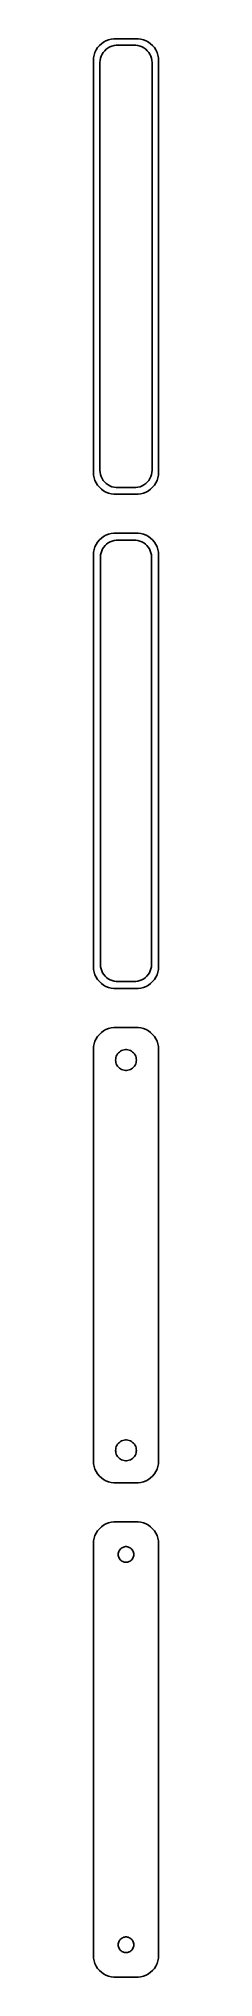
# Model space of a CAD drawing. Header units: metres. Extents: x -8 to 8, y 290 to 736.
import ezdxf

# ---------------------------------------------------------------- set-up
doc = ezdxf.new("R2010")
doc.units = ezdxf.units.M

msp = doc.modelspace()

# ---------------------------------------------------------------- linework, layer by layer
for p, q in [((-7.14888, 733.341), (-7.34291, 732.743)), ((-6.88153, 733.909), (-7.14888, 733.341)), ((-6.54507, 734.439), (-6.88153, 733.909)), ((-6.14484, 734.923), (-6.54507, 734.439)), ((-5.68712, 735.353), (-6.14484, 734.923)), ((-5.17912, 735.722), (-5.68712, 735.353)), ((-5.50522, 732.927), (-5.23605, 733.351)), ((-5.23605, 733.351), (-4.91586, 733.738)), ((-4.62889, 736.024), (-5.17912, 735.722)), ((-4.91586, 733.738), (-4.54968, 734.082)), ((-4.04507, 736.255), (-4.62889, 736.024)), ((-4.54968, 734.082), (-4.1433, 734.377)), ((-4.1433, 734.377), (-3.70311, 734.619)), ((-3.4369, 736.411), (-4.04507, 736.255)), ((-3.70311, 734.619), (-3.23605, 734.804)), ((-2.81395, 736.49), (-3.4369, 736.411)), ((-3.23605, 734.804), (-2.74951, 734.929)), ((2.81395, 736.49), (-2.81395, 736.49)), ((-2.74951, 734.929), (-2.25116, 734.992)), ((-2.25116, 734.992), (2.25116, 734.992)), ((2.25116, 734.992), (2.74951, 734.929)), ((2.74951, 734.929), (3.23605, 734.804)), ((3.4369, 736.411), (2.81395, 736.49)), ((3.23605, 734.804), (3.70311, 734.619)), ((4.04507, 736.255), (3.4369, 736.411)), ((3.70311, 734.619), (4.1433, 734.377)), ((4.62889, 736.024), (4.04507, 736.255)), ((4.1433, 734.377), (4.54968, 734.082)), ((4.54968, 734.082), (4.91586, 733.738)), ((5.17912, 735.722), (4.62889, 736.024)), ((4.91586, 733.738), (5.23605, 733.351)), ((5.68712, 735.353), (5.17912, 735.722)), ((5.23605, 733.351), (5.50522, 732.927)), ((6.14484, 734.923), (5.68712, 735.353)), ((6.54507, 734.439), (6.14484, 734.923)), ((6.88153, 733.909), (6.54507, 734.439)), ((7.14888, 733.341), (6.88153, 733.909)), ((7.34291, 732.743), (7.14888, 733.341)), ((-7.46057, 732.127), (-7.5, 731.5)), ((-7.5, 731.5), (-7.5, 636.5)), ((-7.34291, 732.743), (-7.46057, 732.127)), ((-6, 731), (-5.96844, 731.501)), ((-6, 637), (-6, 731)), ((-5.96844, 731.501), (-5.87433, 731.995)), ((-5.87433, 731.995), (-5.7191, 732.472)), ((-5.7191, 732.472), (-5.50522, 732.927)), ((5.50522, 732.927), (5.7191, 732.472)), ((5.7191, 732.472), (5.87433, 731.995)), ((5.87433, 731.995), (5.96844, 731.501)), ((5.96844, 731.501), (6, 731)), ((6, 731), (6, 637)), ((7.46057, 732.127), (7.34291, 732.743)), ((7.5, 731.5), (7.46057, 732.127)), ((7.5, 636.5), (7.5, 731.5)), ((-7.5, 636.5), (-7.46057, 635.873)), ((-7.46057, 635.873), (-7.34291, 635.257)), ((-7.34291, 635.257), (-7.14888, 634.659)), ((-5.96844, 636.499), (-6, 637)), ((-5.87433, 636.005), (-5.96844, 636.499)), ((-5.7191, 635.528), (-5.87433, 636.005)), ((-5.50522, 635.073), (-5.7191, 635.528)), ((-5.23605, 634.649), (-5.50522, 635.073)), ((5.50522, 635.073), (5.23605, 634.649)), ((5.7191, 635.528), (5.50522, 635.073)), ((5.87433, 636.005), (5.7191, 635.528)), ((5.96844, 636.499), (5.87433, 636.005)), ((6, 637), (5.96844, 636.499)), ((7.14888, 634.659), (7.34291, 635.257)), ((7.34291, 635.257), (7.46057, 635.873)), ((7.46057, 635.873), (7.5, 636.5)), ((-7.14888, 634.659), (-6.88153, 634.091)), ((-6.88153, 634.091), (-6.54507, 633.561)), ((-6.54507, 633.561), (-6.14484, 633.077)), ((-6.14484, 633.077), (-5.68712, 632.647)), ((-5.68712, 632.647), (-5.17912, 632.278)), ((-4.91586, 634.262), (-5.23605, 634.649)), ((-5.17912, 632.278), (-4.62889, 631.976)), ((-4.54968, 633.918), (-4.91586, 634.262)), ((-4.62889, 631.976), (-4.04507, 631.745)), ((-4.1433, 633.623), (-4.54968, 633.918)), ((-3.70311, 633.381), (-4.1433, 633.623)), ((-4.04507, 631.745), (-3.4369, 631.589)), ((-3.23605, 633.196), (-3.70311, 633.381)), ((-3.4369, 631.589), (-2.81395, 631.51)), ((-2.74951, 633.071), (-3.23605, 633.196)), ((-2.81395, 631.51), (2.81395, 631.51)), ((-2.25116, 633.008), (-2.74951, 633.071)), ((2.25116, 633.008), (-2.25116, 633.008)), ((2.74951, 633.071), (2.25116, 633.008)), ((3.23605, 633.196), (2.74951, 633.071)), ((2.81395, 631.51), (3.4369, 631.589)), ((3.70311, 633.381), (3.23605, 633.196)), ((3.4369, 631.589), (4.04507, 631.745)), ((4.1433, 633.623), (3.70311, 633.381)), ((4.04507, 631.745), (4.62889, 631.976)), ((4.54968, 633.918), (4.1433, 633.623)), ((4.91586, 634.262), (4.54968, 633.918)), ((4.62889, 631.976), (5.17912, 632.278)), ((5.23605, 634.649), (4.91586, 634.262)), ((5.17912, 632.278), (5.68712, 632.647)), ((5.68712, 632.647), (6.14484, 633.077)), ((6.14484, 633.077), (6.54507, 633.561)), ((6.54507, 633.561), (6.88153, 634.091)), ((6.88153, 634.091), (7.14888, 634.659)), ((-5.68712, 621.353), (-6.14484, 620.923)), ((-5.17912, 621.722), (-5.68712, 621.353)), ((-4.62889, 622.024), (-5.17912, 621.722)), ((-4.04507, 622.255), (-4.62889, 622.024)), ((-3.4369, 622.411), (-4.04507, 622.255)), ((-2.81395, 622.49), (-3.4369, 622.411)), ((2.81395, 622.49), (-2.81395, 622.49)), ((3.4369, 622.411), (2.81395, 622.49)), ((4.04507, 622.255), (3.4369, 622.411)), ((4.62889, 622.024), (4.04507, 622.255)), ((5.17912, 621.722), (4.62889, 622.024)), ((5.68712, 621.353), (5.17912, 621.722)), ((6.14484, 620.923), (5.68712, 621.353)), ((-7.46057, 618.127), (-7.5, 617.5)), ((-7.5, 617.5), (-7.5, 522.5)), ((-7.34291, 618.743), (-7.46057, 618.127)), ((-7.14888, 619.341), (-7.34291, 618.743)), ((-6.88153, 619.909), (-7.14888, 619.341)), ((-6.54507, 620.439), (-6.88153, 619.909)), ((-6.14484, 620.923), (-6.54507, 620.439)), ((-5.87262, 617), (-5.84209, 617.485)), ((-5.87262, 523), (-5.87262, 617)), ((-5.84209, 617.485), (-5.75096, 617.963)), ((-5.75096, 617.963), (-5.60068, 618.426)), ((-5.60068, 618.426), (-5.3936, 618.866)), ((-5.3936, 618.866), (-5.13301, 619.276)), ((-5.13301, 619.276), (-4.82301, 619.651)), ((-4.82301, 619.651), (-4.46851, 619.984)), ((-4.46851, 619.984), (-4.07506, 620.27)), ((-4.07506, 620.27), (-3.64888, 620.504)), ((-3.64888, 620.504), (-3.1967, 620.683)), ((-3.1967, 620.683), (-2.72565, 620.804)), ((-2.72565, 620.804), (-2.24316, 620.865)), ((-2.24316, 620.865), (2.24316, 620.865)), ((2.24316, 620.865), (2.72565, 620.804)), ((2.72565, 620.804), (3.1967, 620.683)), ((3.1967, 620.683), (3.64888, 620.504)), ((3.64888, 620.504), (4.07506, 620.27)), ((4.07506, 620.27), (4.46851, 619.984)), ((4.46851, 619.984), (4.82301, 619.651)), ((4.82301, 619.651), (5.13301, 619.276)), ((5.13301, 619.276), (5.3936, 618.866)), ((5.3936, 618.866), (5.60068, 618.426)), ((5.60068, 618.426), (5.75096, 617.963)), ((5.75096, 617.963), (5.84209, 617.485)), ((5.84209, 617.485), (5.87262, 617)), ((5.87262, 617), (5.87262, 523)), ((6.54507, 620.439), (6.14484, 620.923)), ((6.88153, 619.909), (6.54507, 620.439)), ((7.14888, 619.341), (6.88153, 619.909)), ((7.34291, 618.743), (7.14888, 619.341)), ((7.46057, 618.127), (7.34291, 618.743)), ((7.5, 617.5), (7.46057, 618.127)), ((7.5, 522.5), (7.5, 617.5)), ((-5.84209, 522.515), (-5.87262, 523)), ((5.87262, 523), (5.84209, 522.515)), ((-7.5, 522.5), (-7.46057, 521.873)), ((-7.46057, 521.873), (-7.34291, 521.257)), ((-7.34291, 521.257), (-7.14888, 520.659)), ((-7.14888, 520.659), (-6.88153, 520.091)), ((-6.88153, 520.091), (-6.54507, 519.561)), ((-6.54507, 519.561), (-6.14484, 519.077)), ((-6.14484, 519.077), (-5.68712, 518.647)), ((-5.75096, 522.037), (-5.84209, 522.515)), ((-5.60068, 521.574), (-5.75096, 522.037)), ((-5.68712, 518.647), (-5.17912, 518.278)), ((-5.3936, 521.134), (-5.60068, 521.574)), ((-5.13301, 520.724), (-5.3936, 521.134)), ((-4.82301, 520.349), (-5.13301, 520.724)), ((-4.46851, 520.016), (-4.82301, 520.349)), ((-4.07506, 519.73), (-4.46851, 520.016)), ((-3.64888, 519.496), (-4.07506, 519.73)), ((-3.1967, 519.317), (-3.64888, 519.496)), ((-2.72565, 519.196), (-3.1967, 519.317)), ((-2.24316, 519.135), (-2.72565, 519.196)), ((2.24316, 519.135), (-2.24316, 519.135)), ((2.72565, 519.196), (2.24316, 519.135)), ((3.1967, 519.317), (2.72565, 519.196)), ((3.64888, 519.496), (3.1967, 519.317)), ((4.07506, 519.73), (3.64888, 519.496)), ((4.46851, 520.016), (4.07506, 519.73)), ((4.82301, 520.349), (4.46851, 520.016)), ((5.13301, 520.724), (4.82301, 520.349)), ((5.3936, 521.134), (5.13301, 520.724)), ((5.17912, 518.278), (5.68712, 518.647)), ((5.60068, 521.574), (5.3936, 521.134)), ((5.75096, 522.037), (5.60068, 521.574)), ((5.68712, 518.647), (6.14484, 519.077)), ((5.84209, 522.515), (5.75096, 522.037)), ((6.14484, 519.077), (6.54507, 519.561)), ((6.54507, 519.561), (6.88153, 520.091)), ((6.88153, 520.091), (7.14888, 520.659)), ((7.14888, 520.659), (7.34291, 521.257)), ((7.34291, 521.257), (7.46057, 521.873)), ((7.46057, 521.873), (7.5, 522.5)), ((-5.17912, 518.278), (-4.62889, 517.976)), ((-4.62889, 517.976), (-4.04507, 517.745)), ((-4.04507, 517.745), (-3.4369, 517.589)), ((-3.4369, 517.589), (-2.81395, 517.51)), ((-2.81395, 517.51), (2.81395, 517.51)), ((2.81395, 517.51), (3.4369, 517.589)), ((3.4369, 517.589), (4.04507, 517.745)), ((4.04507, 517.745), (4.62889, 517.976)), ((4.62889, 517.976), (5.17912, 518.278)), ((-7.14888, 505.341), (-7.34291, 504.743)), ((-6.88153, 505.909), (-7.14888, 505.341)), ((-6.54507, 506.439), (-6.88153, 505.909)), ((-6.14484, 506.923), (-6.54507, 506.439)), ((-5.68712, 507.353), (-6.14484, 506.923)), ((-5.17912, 507.722), (-5.68712, 507.353)), ((-4.62889, 508.024), (-5.17912, 507.722)), ((-4.04507, 508.255), (-4.62889, 508.024)), ((-3.4369, 508.411), (-4.04507, 508.255)), ((-2.81395, 508.49), (-3.4369, 508.411)), ((2.81395, 508.49), (-2.81395, 508.49)), ((3.4369, 508.411), (2.81395, 508.49)), ((4.04507, 508.255), (3.4369, 508.411)), ((4.62889, 508.024), (4.04507, 508.255)), ((5.17912, 507.722), (4.62889, 508.024)), ((5.68712, 507.353), (5.17912, 507.722)), ((6.14484, 506.923), (5.68712, 507.353)), ((6.54507, 506.439), (6.14484, 506.923)), ((6.88153, 505.909), (6.54507, 506.439)), ((7.14888, 505.341), (6.88153, 505.909)), ((7.34291, 504.743), (7.14888, 505.341)), ((-7.46057, 504.127), (-7.5, 503.5)), ((-7.5, 503.5), (-7.5, 408.5)), ((-7.34291, 504.743), (-7.46057, 504.127)), ((-2.39999, 501), (-2.38107, 501.301)), ((-2.38107, 500.699), (-2.39999, 501)), ((-2.38107, 501.301), (-2.32458, 501.597)), ((-2.32458, 500.403), (-2.38107, 500.699)), ((-2.32458, 501.597), (-2.23146, 501.883)), ((-2.23146, 501.883), (-2.10313, 502.156)), ((-2.10313, 502.156), (-1.94164, 502.411)), ((-1.94164, 502.411), (-1.74951, 502.643)), ((-1.74951, 502.643), (-1.52982, 502.849)), ((-1.52982, 502.849), (-1.28598, 503.026)), ((-1.28598, 503.026), (-1.02187, 503.172)), ((-1.02187, 503.172), (-0.741638, 503.283)), ((-0.741638, 503.283), (-0.449707, 503.357)), ((-0.449707, 503.357), (-0.150696, 503.395)), ((-0.150696, 503.395), (0.150696, 503.395)), ((0.150696, 503.395), (0.449707, 503.357)), ((0.449707, 503.357), (0.741638, 503.283)), ((0.741638, 503.283), (1.02187, 503.172)), ((1.02187, 503.172), (1.28598, 503.026)), ((1.28598, 503.026), (1.52982, 502.849)), ((1.52982, 502.849), (1.74951, 502.643)), ((1.74951, 502.643), (1.94164, 502.411)), ((1.94164, 502.411), (2.10313, 502.156)), ((2.10313, 502.156), (2.23146, 501.883)), ((2.23146, 501.883), (2.32458, 501.597)), ((2.32458, 501.597), (2.38107, 501.301)), ((2.38107, 500.699), (2.32458, 500.403)), ((2.38107, 501.301), (2.39999, 501)), ((2.39999, 501), (2.38107, 500.699)), ((7.46057, 504.127), (7.34291, 504.743)), ((7.5, 503.5), (7.46057, 504.127)), ((7.5, 408.5), (7.5, 503.5)), ((-2.23146, 500.117), (-2.32458, 500.403)), ((-2.10313, 499.844), (-2.23146, 500.117)), ((-1.94164, 499.589), (-2.10313, 499.844)), ((-1.74951, 499.357), (-1.94164, 499.589)), ((-1.52982, 499.151), (-1.74951, 499.357)), ((-1.28598, 498.974), (-1.52982, 499.151)), ((-1.02187, 498.828), (-1.28598, 498.974)), ((-0.741638, 498.717), (-1.02187, 498.828)), ((-0.449707, 498.643), (-0.741638, 498.717)), ((-0.150696, 498.605), (-0.449707, 498.643)), ((0.150696, 498.605), (-0.150696, 498.605)), ((0.449707, 498.643), (0.150696, 498.605)), ((0.741638, 498.717), (0.449707, 498.643)), ((1.02187, 498.828), (0.741638, 498.717)), ((1.28598, 498.974), (1.02187, 498.828)), ((1.52982, 499.151), (1.28598, 498.974)), ((1.74951, 499.357), (1.52982, 499.151)), ((1.94164, 499.589), (1.74951, 499.357)), ((2.10313, 499.844), (1.94164, 499.589)), ((2.23146, 500.117), (2.10313, 499.844)), ((2.32458, 500.403), (2.23146, 500.117)), ((-2.39999, 411), (-2.38107, 411.301)), ((-2.38107, 411.301), (-2.32458, 411.597)), ((-2.32458, 411.597), (-2.23146, 411.883)), ((-2.23146, 411.883), (-2.10313, 412.156)), ((-2.10313, 412.156), (-1.94164, 412.411)), ((-1.94164, 412.411), (-1.74951, 412.643)), ((-1.74951, 412.643), (-1.52982, 412.849)), ((-1.52982, 412.849), (-1.28598, 413.026)), ((-1.28598, 413.026), (-1.02187, 413.172)), ((-1.02187, 413.172), (-0.741638, 413.283)), ((-0.741638, 413.283), (-0.449707, 413.357)), ((-0.449707, 413.357), (-0.150696, 413.395)), ((-0.150696, 413.395), (0.150696, 413.395)), ((0.150696, 413.395), (0.449707, 413.357)), ((0.449707, 413.357), (0.741638, 413.283)), ((0.741638, 413.283), (1.02187, 413.172)), ((1.02187, 413.172), (1.28598, 413.026)), ((1.28598, 413.026), (1.52982, 412.849)), ((1.52982, 412.849), (1.74951, 412.643)), ((1.74951, 412.643), (1.94164, 412.411)), ((1.94164, 412.411), (2.10313, 412.156)), ((2.10313, 412.156), (2.23146, 411.883)), ((2.23146, 411.883), (2.32458, 411.597)), ((2.32458, 411.597), (2.38107, 411.301)), ((2.38107, 411.301), (2.39999, 411)), ((-7.5, 408.5), (-7.46057, 407.873)), ((-7.46057, 407.873), (-7.34291, 407.257)), ((-7.34291, 407.257), (-7.14888, 406.659)), ((-2.38107, 410.699), (-2.39999, 411)), ((-2.32458, 410.403), (-2.38107, 410.699)), ((-2.23146, 410.117), (-2.32458, 410.403)), ((-2.10313, 409.844), (-2.23146, 410.117)), ((-1.94164, 409.589), (-2.10313, 409.844)), ((-1.74951, 409.357), (-1.94164, 409.589)), ((-1.52982, 409.151), (-1.74951, 409.357)), ((-1.28598, 408.974), (-1.52982, 409.151)), ((-1.02187, 408.828), (-1.28598, 408.974)), ((-0.741638, 408.717), (-1.02187, 408.828)), ((-0.449707, 408.643), (-0.741638, 408.717)), ((-0.150696, 408.605), (-0.449707, 408.643)), ((0.150696, 408.605), (-0.150696, 408.605)), ((0.449707, 408.643), (0.150696, 408.605)), ((0.741638, 408.717), (0.449707, 408.643)), ((1.02187, 408.828), (0.741638, 408.717)), ((1.28598, 408.974), (1.02187, 408.828)), ((1.52982, 409.151), (1.28598, 408.974)), ((1.74951, 409.357), (1.52982, 409.151)), ((1.94164, 409.589), (1.74951, 409.357)), ((2.10313, 409.844), (1.94164, 409.589)), ((2.23146, 410.117), (2.10313, 409.844)), ((2.32458, 410.403), (2.23146, 410.117)), ((2.38107, 410.699), (2.32458, 410.403)), ((2.39999, 411), (2.38107, 410.699)), ((7.14888, 406.659), (7.34291, 407.257)), ((7.34291, 407.257), (7.46057, 407.873)), ((7.46057, 407.873), (7.5, 408.5)), ((-7.14888, 406.659), (-6.88153, 406.091)), ((-6.88153, 406.091), (-6.54507, 405.561)), ((-6.54507, 405.561), (-6.14484, 405.077)), ((-6.14484, 405.077), (-5.68712, 404.647)), ((-5.68712, 404.647), (-5.17912, 404.278)), ((-5.17912, 404.278), (-4.62889, 403.976)), ((-4.62889, 403.976), (-4.04507, 403.745)), ((-4.04507, 403.745), (-3.4369, 403.589)), ((-3.4369, 403.589), (-2.81395, 403.51)), ((-2.81395, 403.51), (2.81395, 403.51)), ((2.81395, 403.51), (3.4369, 403.589)), ((3.4369, 403.589), (4.04507, 403.745)), ((4.04507, 403.745), (4.62889, 403.976)), ((4.62889, 403.976), (5.17912, 404.278)), ((5.17912, 404.278), (5.68712, 404.647)), ((5.68712, 404.647), (6.14484, 405.077)), ((6.14484, 405.077), (6.54507, 405.561)), ((6.54507, 405.561), (6.88153, 406.091)), ((6.88153, 406.091), (7.14888, 406.659)), ((-5.68712, 393.353), (-6.14484, 392.923)), ((-5.17912, 393.722), (-5.68712, 393.353)), ((-4.62889, 394.024), (-5.17912, 393.722)), ((-4.04507, 394.255), (-4.62889, 394.024)), ((-3.4369, 394.411), (-4.04507, 394.255)), ((-2.81395, 394.49), (-3.4369, 394.411)), ((2.81395, 394.49), (-2.81395, 394.49)), ((3.4369, 394.411), (2.81395, 394.49)), ((4.04507, 394.255), (3.4369, 394.411)), ((4.62889, 394.024), (4.04507, 394.255)), ((5.17912, 393.722), (4.62889, 394.024)), ((5.68712, 393.353), (5.17912, 393.722)), ((6.14484, 392.923), (5.68712, 393.353)), ((-7.46057, 390.127), (-7.5, 389.5)), ((-7.5, 389.5), (-7.5, 294.5)), ((-7.34291, 390.743), (-7.46057, 390.127)), ((-7.14888, 391.341), (-7.34291, 390.743)), ((-6.88153, 391.909), (-7.14888, 391.341)), ((-6.54507, 392.439), (-6.88153, 391.909)), ((-6.14484, 392.923), (-6.54507, 392.439)), ((6.54507, 392.439), (6.14484, 392.923)), ((6.88153, 391.909), (6.54507, 392.439)), ((7.14888, 391.341), (6.88153, 391.909)), ((7.34291, 390.743), (7.14888, 391.341)), ((7.46057, 390.127), (7.34291, 390.743)), ((7.5, 389.5), (7.46057, 390.127)), ((7.5, 294.5), (7.5, 389.5)), ((-1.79999, 387), (-1.7858, 387.226)), ((-1.7858, 386.774), (-1.79999, 387)), ((-1.7858, 387.226), (-1.74344, 387.448)), ((-1.74344, 386.552), (-1.7858, 386.774)), ((-1.74344, 387.448), (-1.67358, 387.663)), ((-1.67358, 386.337), (-1.74344, 386.552)), ((-1.67358, 387.663), (-1.57735, 387.867)), ((-1.57735, 386.133), (-1.67358, 386.337)), ((-1.57735, 387.867), (-1.45622, 388.058)), ((-1.45622, 385.942), (-1.57735, 386.133)), ((-1.45622, 388.058), (-1.31213, 388.232)), ((-1.31213, 385.768), (-1.45622, 385.942)), ((-1.31213, 388.232), (-1.14735, 388.387)), ((-1.14735, 385.613), (-1.31213, 385.768)), ((-1.14735, 388.387), (-0.964478, 388.52)), ((-0.964478, 385.48), (-1.14735, 385.613)), ((-0.964478, 388.52), (-0.766388, 388.629)), ((-0.766388, 385.371), (-0.964478, 385.48)), ((-0.766388, 388.629), (-0.556229, 388.712)), ((-0.556229, 385.288), (-0.766388, 385.371)), ((-0.556229, 388.712), (-0.33728, 388.768)), ((-0.33728, 385.232), (-0.556229, 385.288)), ((-0.33728, 388.768), (-0.113022, 388.796)), ((-0.113022, 385.204), (-0.33728, 385.232)), ((-0.113022, 388.796), (0.113022, 388.796)), ((0.113022, 385.204), (-0.113022, 385.204)), ((0.113022, 388.796), (0.33728, 388.768)), ((0.33728, 385.232), (0.113022, 385.204)), ((0.33728, 388.768), (0.556229, 388.712)), ((0.556229, 385.288), (0.33728, 385.232)), ((0.556229, 388.712), (0.766388, 388.629)), ((0.766388, 385.371), (0.556229, 385.288)), ((0.766388, 388.629), (0.964478, 388.52)), ((0.964478, 385.48), (0.766388, 385.371)), ((0.964478, 388.52), (1.14735, 388.387)), ((1.14735, 385.613), (0.964478, 385.48)), ((1.14735, 388.387), (1.31213, 388.232)), ((1.31213, 385.768), (1.14735, 385.613)), ((1.31213, 388.232), (1.45622, 388.058)), ((1.45622, 385.942), (1.31213, 385.768)), ((1.45622, 388.058), (1.57735, 387.867)), ((1.57735, 386.133), (1.45622, 385.942)), ((1.57735, 387.867), (1.67358, 387.663)), ((1.67358, 386.337), (1.57735, 386.133)), ((1.67358, 387.663), (1.74344, 387.448)), ((1.74344, 386.552), (1.67358, 386.337)), ((1.74344, 387.448), (1.7858, 387.226)), ((1.7858, 386.774), (1.74344, 386.552)), ((1.7858, 387.226), (1.79999, 387)), ((1.79999, 387), (1.7858, 386.774)), ((-1.79999, 297), (-1.7858, 297.226)), ((-1.7858, 296.774), (-1.79999, 297)), ((-1.7858, 297.226), (-1.74344, 297.448)), ((-1.74344, 296.552), (-1.7858, 296.774)), ((-1.74344, 297.448), (-1.67358, 297.663)), ((-1.67358, 296.337), (-1.74344, 296.552)), ((-1.67358, 297.663), (-1.57735, 297.867)), ((-1.57735, 296.133), (-1.67358, 296.337)), ((-1.57735, 297.867), (-1.45622, 298.058)), ((-1.45622, 295.942), (-1.57735, 296.133)), ((-1.45622, 298.058), (-1.31213, 298.232)), ((-1.31213, 295.768), (-1.45622, 295.942)), ((-1.31213, 298.232), (-1.14735, 298.387)), ((-1.14735, 295.613), (-1.31213, 295.768)), ((-1.14735, 298.387), (-0.964478, 298.52)), ((-0.964478, 295.48), (-1.14735, 295.613)), ((-0.964478, 298.52), (-0.766388, 298.629)), ((-0.766388, 295.371), (-0.964478, 295.48)), ((-0.766388, 298.629), (-0.556229, 298.712)), ((-0.556229, 295.288), (-0.766388, 295.371)), ((-0.556229, 298.712), (-0.33728, 298.768)), ((-0.33728, 295.232), (-0.556229, 295.288)), ((-0.33728, 298.768), (-0.113022, 298.796)), ((-0.113022, 295.204), (-0.33728, 295.232)), ((-0.113022, 298.796), (0.113022, 298.796)), ((0.113022, 295.204), (-0.113022, 295.204)), ((0.113022, 298.796), (0.33728, 298.768)), ((0.33728, 295.232), (0.113022, 295.204)), ((0.33728, 298.768), (0.556229, 298.712)), ((0.556229, 295.288), (0.33728, 295.232)), ((0.556229, 298.712), (0.766388, 298.629)), ((0.766388, 295.371), (0.556229, 295.288)), ((0.766388, 298.629), (0.964478, 298.52)), ((0.964478, 295.48), (0.766388, 295.371)), ((0.964478, 298.52), (1.14735, 298.387)), ((1.14735, 295.613), (0.964478, 295.48)), ((1.14735, 298.387), (1.31213, 298.232)), ((1.31213, 295.768), (1.14735, 295.613)), ((1.31213, 298.232), (1.45622, 298.058)), ((1.45622, 295.942), (1.31213, 295.768)), ((1.45622, 298.058), (1.57735, 297.867)), ((1.57735, 296.133), (1.45622, 295.942)), ((1.57735, 297.867), (1.67358, 297.663)), ((1.67358, 296.337), (1.57735, 296.133)), ((1.67358, 297.663), (1.74344, 297.448)), ((1.74344, 296.552), (1.67358, 296.337)), ((1.74344, 297.448), (1.7858, 297.226)), ((1.7858, 296.774), (1.74344, 296.552)), ((1.7858, 297.226), (1.79999, 297)), ((1.79999, 297), (1.7858, 296.774)), ((-7.5, 294.5), (-7.46057, 293.873)), ((-7.46057, 293.873), (-7.34291, 293.257)), ((-7.34291, 293.257), (-7.14888, 292.659)), ((-7.14888, 292.659), (-6.88153, 292.091)), ((-6.88153, 292.091), (-6.54507, 291.561)), ((-6.54507, 291.561), (-6.14484, 291.077)), ((-6.14484, 291.077), (-5.68712, 290.647)), ((-5.68712, 290.647), (-5.17912, 290.278)), ((5.17912, 290.278), (5.68712, 290.647)), ((5.68712, 290.647), (6.14484, 291.077)), ((6.14484, 291.077), (6.54507, 291.561)), ((6.54507, 291.561), (6.88153, 292.091)), ((6.88153, 292.091), (7.14888, 292.659)), ((7.14888, 292.659), (7.34291, 293.257)), ((7.34291, 293.257), (7.46057, 293.873)), ((7.46057, 293.873), (7.5, 294.5)), ((-5.17912, 290.278), (-4.62889, 289.976)), ((-4.62889, 289.976), (-4.04507, 289.745)), ((-4.04507, 289.745), (-3.4369, 289.589)), ((-3.4369, 289.589), (-2.81395, 289.51)), ((-2.81395, 289.51), (2.81395, 289.51)), ((2.81395, 289.51), (3.4369, 289.589)), ((3.4369, 289.589), (4.04507, 289.745)), ((4.04507, 289.745), (4.62889, 289.976)), ((4.62889, 289.976), (5.17912, 290.278))]:
    msp.add_line(p, q)

doc.saveas('drawing.dxf')
